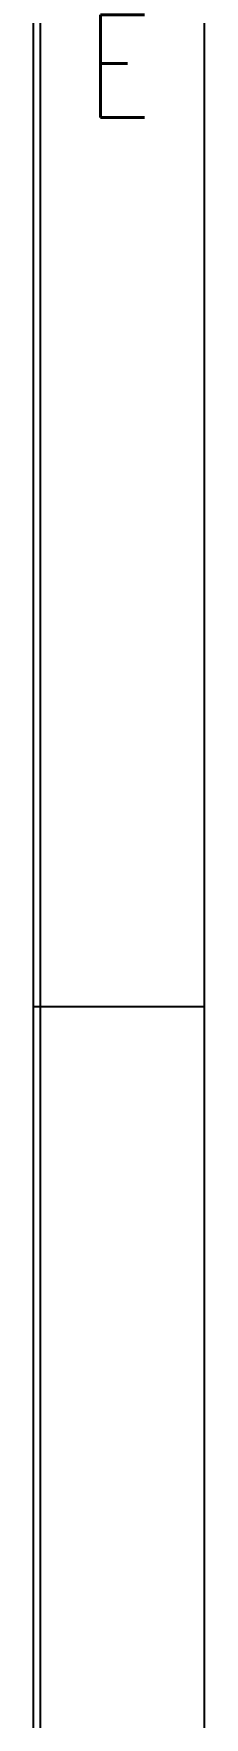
# Model space of a CAD drawing. Header units: millimetres. Extents: x -185 to 185, y -135 to 135.
# Drawn here: x 180 to 185, y 57.21 to 106.45 of the extents above; entities that cross this region are included whole.
import ezdxf

# ---------------------------------------------------------------- set-up
doc = ezdxf.new("R2010")
doc.units = ezdxf.units.MM
doc.layers.add('1', color=7, linetype='Continuous')
doc.styles.add('CONVERTER_14', font='simplex.shx', dxfattribs={"width": 0.77})

# ---------------------------------------------------------------- blocks, each defined once
blk = doc.blocks.new('_tb_frame_AN-A3', base_point=(-185, -135))
at = {"color": 7, "linetype": 'Continuous'}
for p, q in [((185, -135), (185, 135)), ((180, -108), (180, 130)), ((180.2, -130.2), (180.2, 130.2)), ((180, 78), (185, 78))]:
    blk.add_line(p, q, dxfattribs=at)
at = {"layer": '1', "color": 7, "linetype": 'Continuous'}
blk.add_line((180, 40), (180, 130), dxfattribs=at)
at = {"color": 7, "insert": (182.5, 104), "char_height": 3, "attachment_point": 8, "line_spacing_factor": 0.60024, "style": 'CONVERTER_14'}
blk.add_mtext('E', dxfattribs=at)

msp = doc.modelspace()

# ---------------------------------------------------------------- block references
msp.add_blockref('_tb_frame_AN-A3', (-185, -135))

doc.saveas('drawing.dxf')
